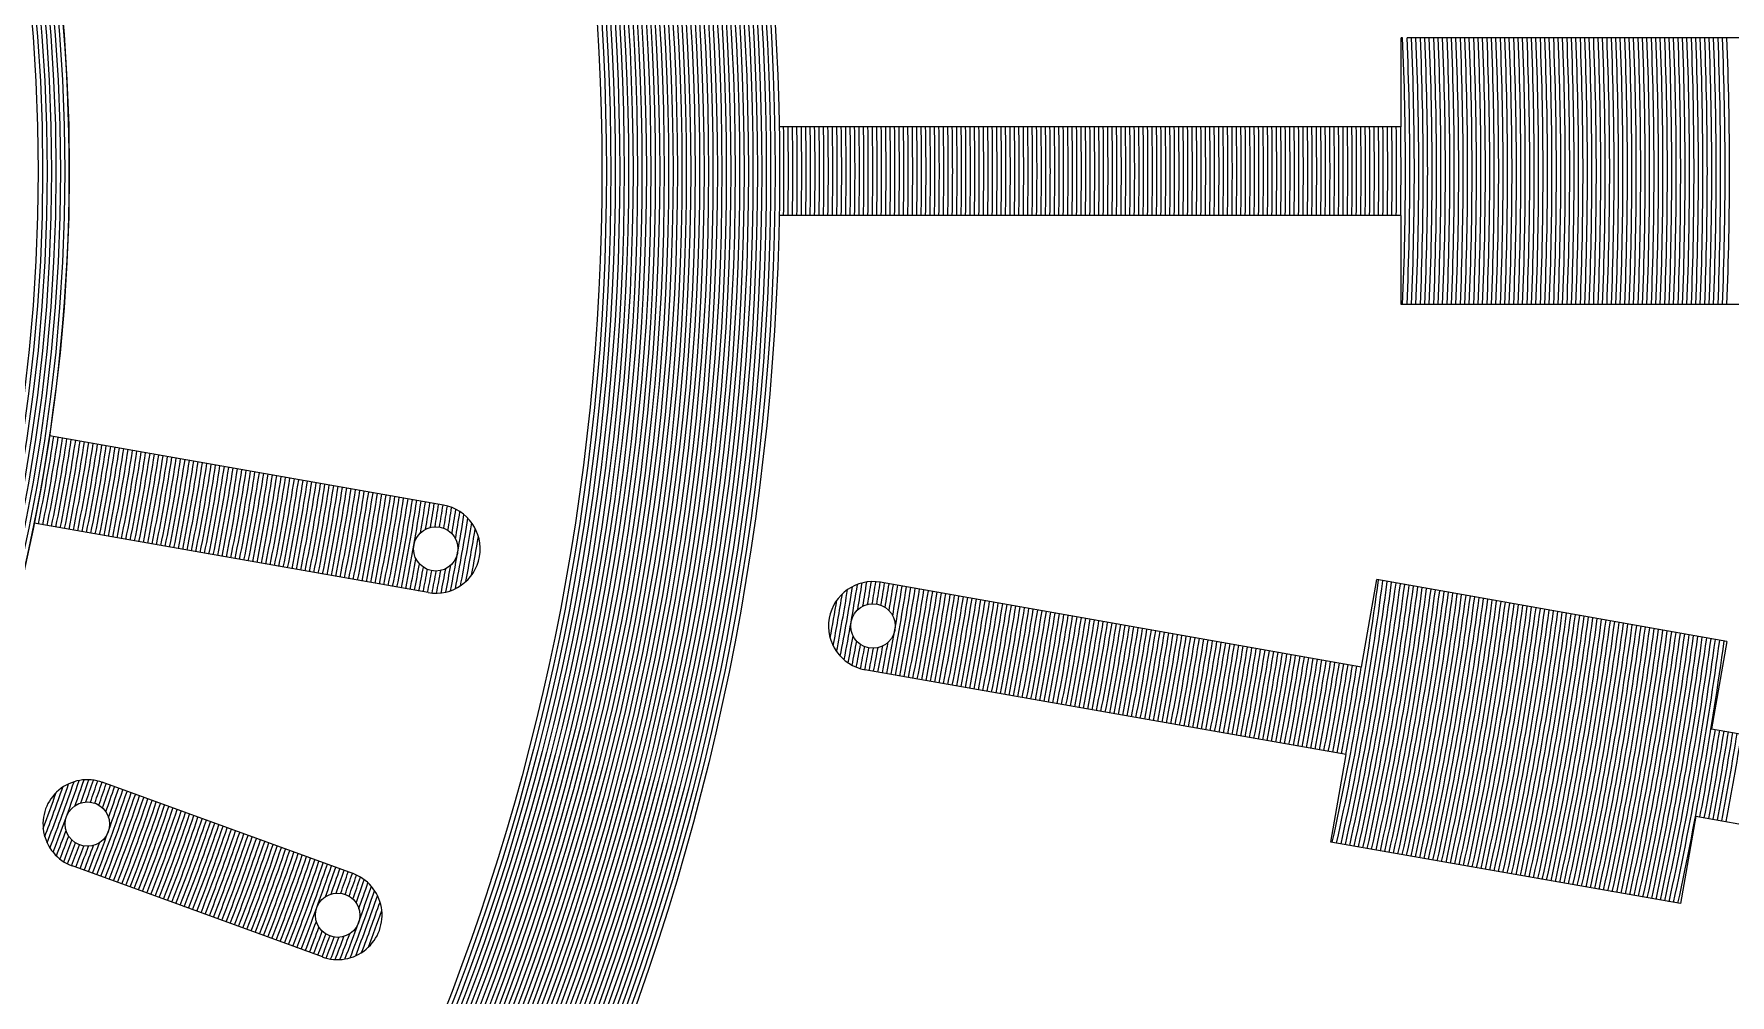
# Model space of a CAD drawing. Header units: millimetres. Extents: x 0 to 2404, y 0 to 1600.
# Drawn here: x 2198.93 to 2218.04, y 1475.45 to 1486.27 of the extents above; entities that cross this region are included whole.
import ezdxf

# ---------------------------------------------------------------- set-up
doc = ezdxf.new("R2010")
doc.units = ezdxf.units.MM

msp = doc.modelspace()

# ---------------------------------------------------------------- linework, layer by layer
for p, q in [((2214.333, 1485.229), (2214.333, 1486.229)), ((2214.351, 1486.229), (2214.333, 1486.229)), ((2218.333, 1486.229), (2214.401, 1486.229)), ((2214.333, 1485.229), (2207.329, 1485.229)), ((2214.333, 1484.229), (2207.329, 1484.229)), ((2214.333, 1483.229), (2214.333, 1484.229)), ((2218.333, 1483.229), (2214.333, 1483.229)), ((2203.548, 1480.967), (2199.11, 1481.75)), ((2203.374, 1479.983), (2198.937, 1480.765)), ((2213.888, 1479.144), (2208.468, 1480.1)), ((2213.888, 1479.144), (2214.062, 1480.129)), ((2218.001, 1479.434), (2214.062, 1480.129)), ((2218.001, 1479.434), (2217.828, 1478.45)), ((2213.715, 1478.159), (2208.294, 1479.115)), ((2217.828, 1478.45), (2222.749, 1477.582)), ((2213.541, 1477.174), (2213.715, 1478.159)), ((2202.527, 1476.82), (2199.702, 1477.848)), ((2217.654, 1477.465), (2217.48, 1476.48)), ((2217.654, 1477.465), (2222.575, 1476.597)), ((2217.48, 1476.48), (2213.541, 1477.174)), ((2202.185, 1475.88), (2199.36, 1476.908))]:
    msp.add_line(p, q)
for centre, radius in [((2179.333, 1484.729), 46), ((2179.333, 1484.729), 45.95), ((2179.333, 1484.729), 45.9), ((2179.333, 1484.729), 45.85), ((2179.333, 1484.729), 45.8), ((2179.333, 1484.729), 45.75), ((2179.333, 1484.729), 45.7), ((2179.333, 1484.729), 45.65), ((2179.333, 1484.729), 45.6), ((2179.333, 1484.729), 45.55), ((2179.333, 1484.729), 45.5), ((2179.333, 1484.729), 45.45), ((2179.333, 1484.729), 45.4), ((2179.333, 1484.729), 45.35), ((2179.333, 1484.729), 45.3), ((2179.333, 1484.729), 45.25), ((2179.333, 1484.729), 45.2), ((2179.333, 1484.729), 45.15), ((2179.333, 1484.729), 45.1), ((2179.333, 1484.729), 45.05), ((2179.333, 1484.729), 45), ((2179.333, 1484.729), 44.95), ((2179.333, 1484.729), 44.9), ((2179.333, 1484.729), 44.85), ((2179.333, 1484.729), 44.8), ((2179.333, 1484.729), 44.75), ((2179.333, 1484.729), 44.7), ((2179.333, 1484.729), 44.65), ((2179.333, 1484.729), 44.6), ((2179.333, 1484.729), 44.55), ((2179.333, 1484.729), 44.5), ((2179.333, 1484.729), 44.45), ((2179.333, 1484.729), 44.4), ((2179.333, 1484.729), 44.35), ((2179.333, 1484.729), 44.3), ((2179.333, 1484.729), 44.25), ((2179.333, 1484.729), 44.2), ((2179.333, 1484.729), 44.15), ((2179.333, 1484.729), 44.1), ((2179.333, 1484.729), 44.05), ((2179.333, 1484.729), 44), ((2179.333, 1484.729), 28), ((2179.333, 1484.729), 27.95), ((2179.333, 1484.729), 27.9), ((2179.333, 1484.729), 27.85), ((2179.333, 1484.729), 27.8), ((2179.333, 1484.729), 27.75), ((2179.333, 1484.729), 27.7), ((2179.333, 1484.729), 27.65), ((2179.333, 1484.729), 27.6), ((2179.333, 1484.729), 27.55), ((2179.333, 1484.729), 27.5), ((2179.333, 1484.729), 27.45), ((2179.333, 1484.729), 27.4), ((2179.333, 1484.729), 27.35), ((2179.333, 1484.729), 27.3), ((2179.333, 1484.729), 27.25), ((2179.333, 1484.729), 27.2), ((2179.333, 1484.729), 27.15), ((2179.333, 1484.729), 27.1), ((2179.333, 1484.729), 27.05), ((2179.333, 1484.729), 27), ((2179.333, 1484.729), 26.95), ((2179.333, 1484.729), 26.9), ((2179.333, 1484.729), 26.85), ((2179.333, 1484.729), 26.8), ((2179.333, 1484.729), 26.75), ((2179.333, 1484.729), 26.7), ((2179.333, 1484.729), 26.65), ((2179.333, 1484.729), 26.6), ((2179.333, 1484.729), 26.55), ((2179.333, 1484.729), 26.5), ((2179.333, 1484.729), 26.45), ((2179.333, 1484.729), 26.4), ((2179.333, 1484.729), 26.35), ((2179.333, 1484.729), 26.3), ((2179.333, 1484.729), 26.25), ((2179.333, 1484.729), 26.2), ((2179.333, 1484.729), 26.15), ((2179.333, 1484.729), 26.1), ((2179.333, 1484.729), 26.05), ((2179.333, 1484.729), 26), ((2179.333, 1484.729), 20), ((2179.333, 1484.729), 19.95), ((2179.333, 1484.729), 19.9), ((2179.333, 1484.729), 19.85), ((2179.333, 1484.729), 19.8), ((2179.333, 1484.729), 19.75), ((2179.333, 1484.729), 19.7), ((2179.333, 1484.729), 19.65), ((2203.461, 1480.475), 0.25), ((2208.385, 1479.607), 0.25), ((2199.537, 1477.376), 0.25), ((2202.356, 1476.35), 0.25)]:
    msp.add_circle(centre, radius)
for centre, radius, start, end in [((2179.333, 1484.729), 50, 108.2151, 71.6513), ((2179.333, 1484.729), 20, 141.4325, 138.5675), ((2179.333, 1484.729), 35.05, 357.5472, 2.4528), ((2179.333, 1484.729), 35.1, 357.5507, 2.4493), ((2179.333, 1484.729), 35.15, 357.5542, 2.4458), ((2179.333, 1484.729), 35.2, 357.5577, 2.4423), ((2179.333, 1484.729), 35.25, 357.5611, 2.4389), ((2179.333, 1484.729), 35.3, 357.5646, 2.4354), ((2179.333, 1484.729), 35.35, 357.568, 2.432), ((2179.333, 1484.729), 35.4, 357.5715, 2.4285), ((2179.333, 1484.729), 35.45, 357.5749, 2.4251), ((2179.333, 1484.729), 35.5, 357.5783, 2.4217), ((2179.333, 1484.729), 35.55, 357.5817, 2.4183), ((2179.333, 1484.729), 35.6, 357.5851, 2.4149), ((2179.333, 1484.729), 35.65, 357.5885, 2.4115), ((2179.333, 1484.729), 35.7, 357.5919, 2.4081), ((2179.333, 1484.729), 35.75, 357.5953, 2.4047), ((2179.333, 1484.729), 35.8, 357.5986, 2.4014), ((2179.333, 1484.729), 35.85, 357.602, 2.398), ((2179.333, 1484.729), 35.9, 357.6053, 2.3947), ((2179.333, 1484.729), 35.95, 357.6087, 2.3913), ((2179.333, 1484.729), 36, 357.612, 2.388), ((2179.333, 1484.729), 36.05, 357.6153, 2.3847), ((2179.333, 1484.729), 36.1, 357.6186, 2.3814), ((2179.333, 1484.729), 36.15, 357.6219, 2.3781), ((2179.333, 1484.729), 36.2, 357.6252, 2.3748), ((2179.333, 1484.729), 36.25, 357.6285, 2.3715), ((2179.333, 1484.729), 36.3, 357.6317, 2.3683), ((2179.333, 1484.729), 36.35, 357.635, 2.365), ((2179.333, 1484.729), 36.4, 357.6382, 2.3618), ((2179.333, 1484.729), 36.45, 357.6415, 2.3585), ((2179.333, 1484.729), 36.5, 357.6447, 2.3553), ((2179.333, 1484.729), 36.55, 357.6479, 2.3521), ((2179.333, 1484.729), 36.6, 357.6512, 2.3488), ((2179.333, 1484.729), 36.65, 357.6544, 2.3456), ((2179.333, 1484.729), 36.7, 357.6576, 2.3424), ((2179.333, 1484.729), 36.75, 357.6607, 2.3393), ((2179.333, 1484.729), 36.8, 357.6639, 2.3361), ((2179.333, 1484.729), 36.85, 357.6671, 2.3329), ((2179.333, 1484.729), 36.9, 357.6703, 2.3297), ((2179.333, 1484.729), 36.95, 357.6734, 2.3266), ((2179.333, 1484.729), 37, 357.6766, 2.3234), ((2179.333, 1484.729), 37.05, 357.6797, 2.3203), ((2179.333, 1484.729), 37.1, 357.6828, 2.3172), ((2179.333, 1484.729), 37.15, 357.6859, 2.3141), ((2179.333, 1484.729), 37.2, 357.6891, 2.3109), ((2179.333, 1484.729), 37.25, 357.6922, 2.3078), ((2179.333, 1484.729), 37.3, 357.6953, 2.3047), ((2179.333, 1484.729), 37.35, 357.6983, 2.3017), ((2179.333, 1484.729), 37.4, 357.7014, 2.2986), ((2179.333, 1484.729), 37.45, 357.7045, 2.2955), ((2179.333, 1484.729), 37.5, 357.7076, 2.2924), ((2179.333, 1484.729), 37.55, 357.7106, 2.2894), ((2179.333, 1484.729), 37.6, 357.7137, 2.2863), ((2179.333, 1484.729), 37.65, 357.7167, 2.2833), ((2179.333, 1484.729), 37.7, 357.7197, 2.2803), ((2179.333, 1484.729), 37.75, 357.7227, 2.2773), ((2179.333, 1484.729), 37.8, 357.7258, 2.2742), ((2179.333, 1484.729), 37.85, 357.7288, 2.2712), ((2179.333, 1484.729), 37.9, 357.7318, 2.2682), ((2179.333, 1484.729), 37.95, 357.7348, 2.2652), ((2179.333, 1484.729), 38, 357.7377, 2.2623), ((2179.333, 1484.729), 38.05, 357.7407, 2.2593), ((2179.333, 1484.729), 38.1, 357.7437, 2.2563), ((2179.333, 1484.729), 38.15, 357.7466, 2.2534), ((2179.333, 1484.729), 38.2, 357.7496, 2.2504), ((2179.333, 1484.729), 38.25, 357.7525, 2.2475), ((2179.333, 1484.729), 38.3, 357.7555, 2.2445), ((2179.333, 1484.729), 38.35, 357.7584, 2.2416), ((2179.333, 1484.729), 38.4, 357.7613, 2.2387), ((2179.333, 1484.729), 38.45, 357.7642, 2.2358), ((2179.333, 1484.729), 38.5, 357.7671, 2.2329), ((2179.333, 1484.729), 38.55, 357.77, 2.23), ((2179.333, 1484.729), 38.6, 357.7729, 2.2271), ((2179.333, 1484.729), 38.65, 357.7758, 2.2242), ((2179.333, 1484.729), 38.7, 357.7787, 2.2213), ((2179.333, 1484.729), 28.05, 358.9894, 1.0214), ((2179.333, 1484.729), 28.1, 358.9894, 1.0196), ((2179.333, 1484.729), 28.15, 358.9894, 1.0177), ((2179.333, 1484.729), 28.2, 358.9894, 1.0159), ((2179.333, 1484.729), 28.25, 358.9894, 1.0141), ((2179.333, 1484.729), 28.3, 358.9894, 1.0123), ((2179.333, 1484.729), 28.35, 358.9894, 1.0106), ((2179.333, 1484.729), 28.4, 358.9912, 1.0088), ((2179.333, 1484.729), 28.45, 358.993, 1.007), ((2179.333, 1484.729), 28.5, 358.9948, 1.0052), ((2179.333, 1484.729), 28.55, 358.9965, 1.0035), ((2179.333, 1484.729), 28.6, 358.9983, 1.0017), ((2179.333, 1484.729), 28.65, 359, 1), ((2179.333, 1484.729), 28.7, 359.0018, 0.9982), ((2179.333, 1484.729), 28.75, 359.0035, 0.9965), ((2179.333, 1484.729), 28.8, 359.0052, 0.9948), ((2179.333, 1484.729), 28.85, 359.007, 0.993), ((2179.333, 1484.729), 28.9, 359.0087, 0.9913), ((2179.333, 1484.729), 28.95, 359.0104, 0.9896), ((2179.333, 1484.729), 29, 359.0121, 0.9879), ((2179.333, 1484.729), 29.05, 359.0138, 0.9862), ((2179.333, 1484.729), 29.1, 359.0155, 0.9845), ((2179.333, 1484.729), 29.15, 359.0172, 0.9828), ((2179.333, 1484.729), 29.2, 359.0189, 0.9811), ((2179.333, 1484.729), 29.25, 359.0205, 0.9795), ((2179.333, 1484.729), 29.3, 359.0222, 0.9778), ((2179.333, 1484.729), 29.35, 359.0239, 0.9761), ((2179.333, 1484.729), 29.4, 359.0255, 0.9745), ((2179.333, 1484.729), 29.45, 359.0272, 0.9728), ((2179.333, 1484.729), 29.5, 359.0288, 0.9712), ((2179.333, 1484.729), 29.55, 359.0305, 0.9695), ((2179.333, 1484.729), 29.6, 359.0321, 0.9679), ((2179.333, 1484.729), 29.65, 359.0338, 0.9662), ((2179.333, 1484.729), 29.7, 359.0354, 0.9646), ((2179.333, 1484.729), 29.75, 359.037, 0.963), ((2179.333, 1484.729), 29.8, 359.0386, 0.9614), ((2179.333, 1484.729), 29.85, 359.0402, 0.9598), ((2179.333, 1484.729), 29.9, 359.0418, 0.9582), ((2179.333, 1484.729), 29.95, 359.0434, 0.9566), ((2179.333, 1484.729), 30, 359.045, 0.955), ((2179.333, 1484.729), 30.05, 359.0466, 0.9534), ((2179.333, 1484.729), 30.1, 359.0482, 0.9518), ((2179.333, 1484.729), 30.15, 359.0498, 0.9502), ((2179.333, 1484.729), 30.2, 359.0514, 0.9486), ((2179.333, 1484.729), 30.25, 359.0529, 0.9471), ((2179.333, 1484.729), 30.3, 359.0545, 0.9455), ((2179.333, 1484.729), 30.35, 359.056, 0.944), ((2179.333, 1484.729), 30.4, 359.0576, 0.9424), ((2179.333, 1484.729), 30.45, 359.0591, 0.9409), ((2179.333, 1484.729), 30.5, 359.0607, 0.9393), ((2179.333, 1484.729), 30.55, 359.0622, 0.9378), ((2179.333, 1484.729), 30.6, 359.0638, 0.9362), ((2179.333, 1484.729), 30.65, 359.0653, 0.9347), ((2179.333, 1484.729), 30.7, 359.0668, 0.9332), ((2179.333, 1484.729), 30.75, 359.0683, 0.9317), ((2179.333, 1484.729), 30.8, 359.0698, 0.9302), ((2179.333, 1484.729), 30.85, 359.0713, 0.9287), ((2179.333, 1484.729), 30.9, 359.0728, 0.9272), ((2179.333, 1484.729), 30.95, 359.0743, 0.9257), ((2179.333, 1484.729), 31, 359.0758, 0.9242), ((2179.333, 1484.729), 31.05, 359.0773, 0.9227), ((2179.333, 1484.729), 31.1, 359.0788, 0.9212), ((2179.333, 1484.729), 31.15, 359.0803, 0.9197), ((2179.333, 1484.729), 31.2, 359.0818, 0.9182), ((2179.333, 1484.729), 31.25, 359.0832, 0.9168), ((2179.333, 1484.729), 31.3, 359.0847, 0.9153), ((2179.333, 1484.729), 31.35, 359.0862, 0.9138), ((2179.333, 1484.729), 31.4, 359.0876, 0.9124), ((2179.333, 1484.729), 31.45, 359.0891, 0.9109), ((2179.333, 1484.729), 31.5, 359.0905, 0.9095), ((2179.333, 1484.729), 31.55, 359.0919, 0.9081), ((2179.333, 1484.729), 31.6, 359.0934, 0.9066), ((2179.333, 1484.729), 31.65, 359.0948, 0.9052), ((2179.333, 1484.729), 31.7, 359.0962, 0.9038), ((2179.333, 1484.729), 31.75, 359.0977, 0.9023), ((2179.333, 1484.729), 31.8, 359.0991, 0.9009), ((2179.333, 1484.729), 31.85, 359.1005, 0.8995), ((2179.333, 1484.729), 31.9, 359.1019, 0.8981), ((2179.333, 1484.729), 31.95, 359.1033, 0.8967), ((2179.333, 1484.729), 32, 359.1047, 0.8953), ((2179.333, 1484.729), 32.05, 359.1061, 0.8939), ((2179.333, 1484.729), 32.1, 359.1075, 0.8925), ((2179.333, 1484.729), 32.15, 359.1089, 0.8911), ((2179.333, 1484.729), 32.2, 359.1103, 0.8897), ((2179.333, 1484.729), 32.25, 359.1117, 0.8883), ((2179.333, 1484.729), 32.3, 359.113, 0.887), ((2179.333, 1484.729), 32.35, 359.1144, 0.8856), ((2179.333, 1484.729), 32.4, 359.1158, 0.8842), ((2179.333, 1484.729), 32.45, 359.1171, 0.8829), ((2179.333, 1484.729), 32.5, 359.1185, 0.8815), ((2179.333, 1484.729), 32.55, 359.1198, 0.8802), ((2179.333, 1484.729), 32.6, 359.1212, 0.8788), ((2179.333, 1484.729), 32.65, 359.1225, 0.8775), ((2179.333, 1484.729), 32.7, 359.1239, 0.8761), ((2179.333, 1484.729), 32.75, 359.1252, 0.8748), ((2179.333, 1484.729), 32.8, 359.1266, 0.8734), ((2179.333, 1484.729), 32.85, 359.1279, 0.8721), ((2179.333, 1484.729), 32.9, 359.1292, 0.8708), ((2179.333, 1484.729), 32.95, 359.1305, 0.8695), ((2179.333, 1484.729), 33, 359.1318, 0.8682), ((2179.333, 1484.729), 33.05, 359.1332, 0.8668), ((2179.333, 1484.729), 33.1, 359.1345, 0.8655), ((2179.333, 1484.729), 33.15, 359.1358, 0.8642), ((2179.333, 1484.729), 33.2, 359.1371, 0.8629), ((2179.333, 1484.729), 33.25, 359.1384, 0.8616), ((2179.333, 1484.729), 33.3, 359.1397, 0.8603), ((2179.333, 1484.729), 33.35, 359.141, 0.859), ((2179.333, 1484.729), 33.4, 359.1422, 0.8578), ((2179.333, 1484.729), 33.45, 359.1435, 0.8565), ((2179.333, 1484.729), 33.5, 359.1448, 0.8552), ((2179.333, 1484.729), 33.55, 359.1461, 0.8539), ((2179.333, 1484.729), 33.6, 359.1474, 0.8526), ((2179.333, 1484.729), 33.65, 359.1486, 0.8514), ((2179.333, 1484.729), 33.7, 359.1499, 0.8501), ((2179.333, 1484.729), 33.75, 359.1511, 0.8489), ((2179.333, 1484.729), 33.8, 359.1524, 0.8476), ((2179.333, 1484.729), 33.85, 359.1537, 0.8463), ((2179.333, 1484.729), 33.9, 359.1549, 0.8451), ((2179.333, 1484.729), 33.95, 359.1561, 0.8439), ((2179.333, 1484.729), 34, 359.1574, 0.8426), ((2179.333, 1484.729), 34.05, 359.1586, 0.8414), ((2179.333, 1484.729), 34.1, 359.1599, 0.8401), ((2179.333, 1484.729), 34.15, 359.1611, 0.8389), ((2179.333, 1484.729), 34.2, 359.1623, 0.8377), ((2179.333, 1484.729), 34.25, 359.1635, 0.8365), ((2179.333, 1484.729), 34.3, 359.1648, 0.8352), ((2179.333, 1484.729), 34.35, 359.166, 0.834), ((2179.333, 1484.729), 34.4, 359.1672, 0.8328), ((2179.333, 1484.729), 34.45, 359.1684, 0.8316), ((2179.333, 1484.729), 34.5, 359.1696, 0.8304), ((2179.333, 1484.729), 34.55, 359.1708, 0.8292), ((2179.333, 1484.729), 34.6, 359.172, 0.828), ((2179.333, 1484.729), 34.65, 359.1732, 0.8268), ((2179.333, 1484.729), 34.7, 359.1744, 0.8256), ((2179.333, 1484.729), 34.75, 359.1756, 0.8244), ((2179.333, 1484.729), 34.8, 359.1768, 0.8232), ((2179.333, 1484.729), 34.85, 359.1779, 0.8221), ((2179.333, 1484.729), 34.9, 359.1791, 0.8209), ((2179.333, 1484.729), 34.95, 359.1803, 0.8197), ((2179.333, 1484.729), 35, 359.1815, 0.8185), ((2179.333, 1484.729), 20.05, 348.571, 351.429), ((2179.333, 1484.729), 20.1, 348.5746, 351.4254), ((2179.333, 1484.729), 20.15, 348.5781, 351.4219), ((2179.333, 1484.729), 20.2, 348.5816, 351.4184), ((2179.333, 1484.729), 20.25, 348.5851, 351.4149), ((2179.333, 1484.729), 20.3, 348.5886, 351.4114), ((2179.333, 1484.729), 20.35, 348.5921, 351.4079), ((2179.333, 1484.729), 20.4, 348.5956, 351.4044), ((2179.333, 1484.729), 20.45, 348.599, 351.401), ((2179.333, 1484.729), 20.5, 348.6024, 351.3976), ((2179.333, 1484.729), 20.55, 348.6058, 351.3942), ((2179.333, 1484.729), 20.6, 348.6092, 351.3908), ((2179.333, 1484.729), 20.65, 348.6126, 351.3874), ((2179.333, 1484.729), 20.7, 348.6159, 351.3841), ((2179.333, 1484.729), 20.75, 348.6192, 351.3808), ((2179.333, 1484.729), 20.8, 348.6226, 351.3774), ((2179.333, 1484.729), 20.85, 348.6259, 351.3741), ((2179.333, 1484.729), 20.9, 348.6292, 351.3708), ((2179.333, 1484.729), 20.95, 348.6324, 351.3676), ((2179.333, 1484.729), 21, 348.6357, 351.3643), ((2179.333, 1484.729), 21.05, 348.6389, 351.3611), ((2179.333, 1484.729), 21.1, 348.6422, 351.3578), ((2179.333, 1484.729), 21.15, 348.6454, 351.3546), ((2179.333, 1484.729), 21.2, 348.6486, 351.3514), ((2179.333, 1484.729), 21.25, 348.6517, 351.3483), ((2179.333, 1484.729), 21.3, 348.6549, 351.3451), ((2179.333, 1484.729), 21.35, 348.6581, 351.3419), ((2179.333, 1484.729), 21.4, 348.6612, 351.3388), ((2179.333, 1484.729), 21.45, 348.6643, 351.3357), ((2179.333, 1484.729), 21.5, 348.6674, 351.3326), ((2179.333, 1484.729), 21.55, 348.6705, 351.3295), ((2179.333, 1484.729), 21.6, 348.6736, 351.3264), ((2179.333, 1484.729), 21.65, 348.6767, 351.3233), ((2179.333, 1484.729), 21.7, 348.6797, 351.3203), ((2179.333, 1484.729), 21.75, 348.6827, 351.3173), ((2179.333, 1484.729), 21.8, 348.6858, 351.3142), ((2179.333, 1484.729), 21.85, 348.6888, 351.3112), ((2179.333, 1484.729), 21.9, 348.6918, 351.3082), ((2179.333, 1484.729), 21.95, 348.6947, 351.3053), ((2179.333, 1484.729), 22, 348.6977, 351.3023), ((2179.333, 1484.729), 22.05, 348.7007, 351.2993), ((2179.333, 1484.729), 22.1, 348.7036, 351.2964), ((2179.333, 1484.729), 22.15, 348.7065, 351.2935), ((2179.333, 1484.729), 22.2, 348.7094, 351.2906), ((2179.333, 1484.729), 22.25, 348.7123, 351.2877), ((2179.333, 1484.729), 22.3, 348.7152, 351.2848), ((2179.333, 1484.729), 22.35, 348.7181, 351.2819), ((2179.333, 1484.729), 22.4, 348.721, 351.279), ((2179.333, 1484.729), 22.45, 348.7238, 351.2762), ((2179.333, 1484.729), 22.5, 348.7267, 351.2733), ((2179.333, 1484.729), 22.55, 348.7295, 351.2705), ((2179.333, 1484.729), 22.6, 348.7323, 351.2677), ((2179.333, 1484.729), 22.65, 348.7351, 351.2649), ((2179.333, 1484.729), 22.7, 348.7379, 351.2621), ((2179.333, 1484.729), 22.75, 348.7407, 351.2593), ((2179.333, 1484.729), 22.8, 348.7434, 351.2566), ((2179.333, 1484.729), 22.85, 348.7462, 351.2538), ((2179.333, 1484.729), 22.9, 348.7489, 351.2511), ((2179.333, 1484.729), 22.95, 348.7516, 351.2484), ((2179.333, 1484.729), 23, 348.7543, 351.2457), ((2179.333, 1484.729), 23.05, 348.757, 351.243), ((2179.333, 1484.729), 23.1, 348.7597, 351.2403), ((2179.333, 1484.729), 23.15, 348.7624, 351.2376), ((2179.333, 1484.729), 23.2, 348.7651, 351.2349), ((2179.333, 1484.729), 23.25, 348.7677, 351.2323), ((2179.333, 1484.729), 23.3, 348.7704, 351.2296), ((2179.333, 1484.729), 23.35, 348.773, 351.227), ((2179.333, 1484.729), 23.4, 348.7756, 351.2244), ((2179.333, 1484.729), 23.45, 348.7782, 351.2218), ((2179.333, 1484.729), 23.5, 348.7808, 351.2192), ((2179.333, 1484.729), 23.55, 348.7834, 351.2166), ((2179.333, 1484.729), 23.6, 348.786, 351.214), ((2179.333, 1484.729), 23.65, 348.7886, 351.2114), ((2179.333, 1484.729), 23.7, 348.7911, 351.2089), ((2179.333, 1484.729), 23.75, 348.7937, 351.2063), ((2179.333, 1484.729), 23.8, 348.7962, 351.2038), ((2179.333, 1484.729), 23.85, 348.7987, 351.2013), ((2179.333, 1484.729), 23.9, 348.8013, 351.1987), ((2179.333, 1484.729), 23.95, 348.8038, 351.1962), ((2179.333, 1484.729), 24, 348.8063, 351.1937), ((2179.333, 1484.729), 24.05, 348.8087, 351.1913), ((2179.333, 1484.729), 24.1, 348.8112, 351.1888), ((2179.333, 1484.729), 24.15, 348.8137, 351.1863), ((2179.333, 1484.729), 24.2, 348.8161, 351.1839), ((2179.333, 1484.729), 24.25, 348.8186, 351.1814), ((2179.333, 1484.729), 24.3, 350.3522, 351.179), ((2179.333, 1484.729), 24.35, 350.4692, 351.1766), ((2203.461, 1480.475), 0.5, 260, 80), ((2179.333, 1484.729), 24.4, 350.5369, 351.1742), ((2179.333, 1484.729), 24.45, 350.5734, 351.1718), ((2179.333, 1484.729), 24.5, 350.5847, 351.1694), ((2179.333, 1484.729), 24.55, 350.5723, 351.1623), ((2179.333, 1484.729), 24.6, 350.5348, 351.1434), ((2179.333, 1484.729), 24.75, 348.9925, 351.0075), ((2179.333, 1484.729), 24.65, 350.4663, 351.1121), ((2179.333, 1484.729), 24.8, 349.0702, 350.9298), ((2179.333, 1484.729), 24.7, 350.3494, 351.0674), ((2179.333, 1484.729), 24.85, 349.1708, 350.8292), ((2179.333, 1484.729), 24.9, 349.3041, 350.6959), ((2179.333, 1484.729), 24.95, 349.4949, 350.5051), ((2179.333, 1484.729), 24.3, 348.821, 349.6478), ((2179.333, 1484.729), 24.35, 348.8234, 349.5308), ((2179.333, 1484.729), 24.4, 348.8258, 349.4631), ((2179.333, 1484.729), 24.45, 348.8282, 349.4266), ((2179.333, 1484.729), 24.5, 348.8306, 349.4153), ((2179.333, 1484.729), 24.55, 348.8377, 349.4277), ((2179.333, 1484.729), 24.6, 348.8566, 349.4652), ((2179.333, 1484.729), 24.65, 348.8879, 349.5337), ((2179.333, 1484.729), 24.7, 348.9326, 349.6506), ((2208.385, 1479.607), 0.5, 80, 260), ((2179.333, 1484.729), 29.15, 349.3023, 350.6977), ((2179.333, 1484.729), 29.2, 349.2191, 350.7809), ((2179.333, 1484.729), 29.25, 349.1554, 350.8446), ((2179.333, 1484.729), 29.3, 350.2923, 350.8931), ((2179.333, 1484.729), 29.35, 350.3894, 350.9288), ((2179.333, 1484.729), 29.4, 350.4458, 350.9531), ((2179.333, 1484.729), 29.45, 350.4762, 350.9671), ((2179.333, 1484.729), 29.5, 350.4856, 350.9712), ((2179.333, 1484.729), 29.55, 350.4753, 350.9695), ((2179.333, 1484.729), 29.6, 350.4443, 350.9679), ((2179.333, 1484.729), 29.75, 349.037, 350.963), ((2179.333, 1484.729), 29.65, 350.3875, 350.9662), ((2179.333, 1484.729), 29.8, 349.0386, 350.9614), ((2179.333, 1484.729), 29.7, 350.2904, 350.9646), ((2179.333, 1484.729), 29.85, 349.0402, 350.9598), ((2179.333, 1484.729), 29.9, 349.0418, 350.9582), ((2179.333, 1484.729), 29.95, 349.0434, 350.9566), ((2179.333, 1484.729), 30, 349.045, 350.955), ((2179.333, 1484.729), 30.05, 349.0466, 350.9534), ((2179.333, 1484.729), 35.05, 347.5472, 352.4528), ((2179.333, 1484.729), 35.1, 347.5507, 352.4493), ((2179.333, 1484.729), 35.15, 347.5542, 352.4458), ((2179.333, 1484.729), 35.2, 347.5577, 352.4423), ((2179.333, 1484.729), 35.25, 347.5611, 352.4389), ((2179.333, 1484.729), 35.3, 347.5646, 352.4354), ((2179.333, 1484.729), 35.35, 347.568, 352.432), ((2179.333, 1484.729), 35.4, 347.5715, 352.4285), ((2179.333, 1484.729), 35.45, 347.5749, 352.4251), ((2179.333, 1484.729), 35.5, 347.5783, 352.4217), ((2179.333, 1484.729), 35.55, 347.5817, 352.4183), ((2179.333, 1484.729), 35.6, 347.5851, 352.4149), ((2179.333, 1484.729), 35.65, 347.5885, 352.4115), ((2179.333, 1484.729), 35.7, 347.5919, 352.4081), ((2179.333, 1484.729), 35.75, 347.5953, 352.4047), ((2179.333, 1484.729), 29.05, 349.5734, 350.4266), ((2179.333, 1484.729), 29.1, 349.4133, 350.5867), ((2179.333, 1484.729), 30.1, 349.0482, 350.9518), ((2179.333, 1484.729), 30.15, 349.0498, 350.9502), ((2179.333, 1484.729), 30.2, 349.0514, 350.9486), ((2179.333, 1484.729), 30.25, 349.0529, 350.9471), ((2179.333, 1484.729), 30.3, 349.0545, 350.9455), ((2179.333, 1484.729), 30.35, 349.056, 350.944), ((2179.333, 1484.729), 30.4, 349.0576, 350.9424), ((2179.333, 1484.729), 30.45, 349.0591, 350.9409), ((2179.333, 1484.729), 30.5, 349.0607, 350.9393), ((2179.333, 1484.729), 30.55, 349.0622, 350.9378), ((2179.333, 1484.729), 30.6, 349.0638, 350.9362), ((2179.333, 1484.729), 30.65, 349.0653, 350.9347), ((2179.333, 1484.729), 30.7, 349.0668, 350.9332), ((2179.333, 1484.729), 30.75, 349.0683, 350.9317), ((2179.333, 1484.729), 30.8, 349.0698, 350.9302), ((2179.333, 1484.729), 30.85, 349.0713, 350.9287), ((2179.333, 1484.729), 30.9, 349.0728, 350.9272), ((2179.333, 1484.729), 30.95, 349.0743, 350.9257), ((2179.333, 1484.729), 31, 349.0758, 350.9242), ((2179.333, 1484.729), 31.05, 349.0773, 350.9227), ((2179.333, 1484.729), 31.1, 349.0788, 350.9212), ((2179.333, 1484.729), 31.15, 349.0803, 350.9197), ((2179.333, 1484.729), 35.8, 347.5986, 352.4014), ((2179.333, 1484.729), 35.85, 347.602, 352.398), ((2179.333, 1484.729), 35.9, 347.6053, 352.3947), ((2179.333, 1484.729), 35.95, 347.6087, 352.3913), ((2179.333, 1484.729), 36, 347.612, 352.388), ((2179.333, 1484.729), 36.05, 347.6153, 352.3847), ((2179.333, 1484.729), 36.1, 347.6186, 352.3814), ((2179.333, 1484.729), 36.15, 347.6219, 352.3781), ((2179.333, 1484.729), 36.2, 347.6252, 352.3748), ((2179.333, 1484.729), 36.25, 347.6285, 352.3715), ((2179.333, 1484.729), 36.3, 347.6317, 352.3683), ((2179.333, 1484.729), 36.35, 347.635, 352.365), ((2179.333, 1484.729), 36.4, 347.6382, 352.3618), ((2179.333, 1484.729), 36.45, 347.6415, 352.3585), ((2179.333, 1484.729), 36.5, 347.6447, 352.3553), ((2179.333, 1484.729), 36.55, 347.6479, 352.3521), ((2179.333, 1484.729), 36.6, 347.6512, 352.3488), ((2179.333, 1484.729), 36.65, 347.6544, 352.3456), ((2179.333, 1484.729), 36.7, 347.6576, 352.3424), ((2179.333, 1484.729), 36.75, 347.6607, 352.3393), ((2179.333, 1484.729), 36.8, 347.6639, 352.3361), ((2179.333, 1484.729), 36.85, 347.6671, 352.3329), ((2179.333, 1484.729), 31.2, 349.0818, 350.9182), ((2179.333, 1484.729), 31.25, 349.0832, 350.9168), ((2179.333, 1484.729), 31.3, 349.0847, 350.9153), ((2179.333, 1484.729), 31.35, 349.0862, 350.9138), ((2179.333, 1484.729), 31.4, 349.0876, 350.9124), ((2179.333, 1484.729), 31.45, 349.0891, 350.9109), ((2179.333, 1484.729), 31.5, 349.0905, 350.9095), ((2179.333, 1484.729), 31.55, 349.0919, 350.9081), ((2179.333, 1484.729), 31.6, 349.0934, 350.9066), ((2179.333, 1484.729), 31.65, 349.0948, 350.9052), ((2179.333, 1484.729), 31.7, 349.0962, 350.9038), ((2179.333, 1484.729), 31.75, 349.0977, 350.9023), ((2179.333, 1484.729), 31.8, 349.0991, 350.9009), ((2179.333, 1484.729), 31.85, 349.1005, 350.8995), ((2179.333, 1484.729), 31.9, 349.1019, 350.8981), ((2179.333, 1484.729), 31.95, 349.1033, 350.8967), ((2179.333, 1484.729), 32, 349.1047, 350.8953), ((2179.333, 1484.729), 32.05, 349.1061, 350.8939), ((2179.333, 1484.729), 32.1, 349.1075, 350.8925), ((2179.333, 1484.729), 32.15, 349.1089, 350.8911), ((2179.333, 1484.729), 32.2, 349.1103, 350.8897), ((2179.333, 1484.729), 32.25, 349.1117, 350.8883), ((2179.333, 1484.729), 36.9, 347.6703, 352.3297), ((2179.333, 1484.729), 36.95, 347.6734, 352.3266), ((2179.333, 1484.729), 37, 347.6766, 352.3234), ((2179.333, 1484.729), 37.05, 347.6797, 352.3203), ((2179.333, 1484.729), 37.1, 347.6828, 352.3172), ((2179.333, 1484.729), 37.15, 347.6859, 352.3141), ((2179.333, 1484.729), 37.2, 347.6891, 352.3109), ((2179.333, 1484.729), 37.25, 347.6922, 352.3078), ((2179.333, 1484.729), 37.3, 347.6953, 352.3047), ((2179.333, 1484.729), 37.35, 347.6983, 352.3017), ((2179.333, 1484.729), 37.4, 347.7014, 352.2986), ((2179.333, 1484.729), 37.45, 347.7045, 352.2955), ((2179.333, 1484.729), 37.5, 347.7076, 352.2924), ((2179.333, 1484.729), 37.55, 347.7106, 352.2894), ((2179.333, 1484.729), 37.6, 347.7137, 352.2863), ((2179.333, 1484.729), 37.65, 347.7167, 352.2833), ((2179.333, 1484.729), 37.7, 347.7197, 352.2803), ((2179.333, 1484.729), 37.75, 347.7227, 352.2773), ((2179.333, 1484.729), 37.8, 347.7258, 352.2742), ((2179.333, 1484.729), 37.85, 347.7288, 352.2712), ((2179.333, 1484.729), 37.9, 347.7318, 352.2682), ((2179.333, 1484.729), 37.95, 347.7348, 352.2652), ((2179.333, 1484.729), 29.3, 349.1069, 349.7077), ((2179.333, 1484.729), 29.35, 349.0712, 349.6106), ((2179.333, 1484.729), 32.3, 349.113, 350.887), ((2179.333, 1484.729), 32.35, 349.1144, 350.8856), ((2179.333, 1484.729), 32.4, 349.1158, 350.8842), ((2179.333, 1484.729), 32.45, 349.1171, 350.8829), ((2179.333, 1484.729), 32.5, 349.1185, 350.8815), ((2179.333, 1484.729), 32.55, 349.1198, 350.8802), ((2179.333, 1484.729), 32.6, 349.1212, 350.8788), ((2179.333, 1484.729), 32.65, 349.1225, 350.8775), ((2179.333, 1484.729), 32.7, 349.1239, 350.8761), ((2179.333, 1484.729), 32.75, 349.1252, 350.8748), ((2179.333, 1484.729), 32.8, 349.1266, 350.8734), ((2179.333, 1484.729), 32.85, 349.1279, 350.8721), ((2179.333, 1484.729), 32.9, 349.1292, 350.8708), ((2179.333, 1484.729), 32.95, 349.1305, 350.8695), ((2179.333, 1484.729), 33, 349.1318, 350.8682), ((2179.333, 1484.729), 33.05, 349.1332, 350.8668), ((2179.333, 1484.729), 33.1, 349.1345, 350.8655), ((2179.333, 1484.729), 33.15, 349.1358, 350.8642), ((2179.333, 1484.729), 33.2, 349.1371, 350.8629), ((2179.333, 1484.729), 33.25, 349.1384, 350.8616), ((2179.333, 1484.729), 33.3, 349.1397, 350.8603), ((2179.333, 1484.729), 33.35, 349.141, 350.859), ((2179.333, 1484.729), 38, 347.7377, 352.2623), ((2179.333, 1484.729), 38.05, 347.7407, 352.2593), ((2179.333, 1484.729), 38.1, 347.7437, 352.2563), ((2179.333, 1484.729), 38.15, 347.7466, 352.2534), ((2179.333, 1484.729), 38.2, 347.7496, 352.2504), ((2179.333, 1484.729), 38.25, 347.7525, 352.2475), ((2179.333, 1484.729), 38.3, 347.7555, 352.2445), ((2179.333, 1484.729), 38.35, 347.7584, 352.2416), ((2179.333, 1484.729), 38.4, 347.7613, 352.2387), ((2179.333, 1484.729), 38.45, 347.7642, 352.2358), ((2179.333, 1484.729), 38.5, 347.7671, 352.2329), ((2179.333, 1484.729), 38.55, 347.77, 352.23), ((2179.333, 1484.729), 38.6, 347.7729, 352.2271), ((2179.333, 1484.729), 38.65, 347.7758, 352.2242), ((2179.333, 1484.729), 38.7, 347.7787, 352.2213), ((2179.333, 1484.729), 38.75, 347.7815, 352.2185), ((2179.333, 1484.729), 38.8, 347.7844, 352.2156), ((2179.333, 1484.729), 38.85, 347.7873, 352.2127), ((2179.333, 1484.729), 38.9, 347.7901, 352.2099), ((2179.333, 1484.729), 38.95, 347.7929, 352.2071), ((2179.333, 1484.729), 39, 347.7958, 352.2042), ((2179.333, 1484.729), 29.4, 349.0469, 349.5542), ((2179.333, 1484.729), 29.45, 349.0329, 349.5238), ((2179.333, 1484.729), 29.5, 349.0288, 349.5144), ((2179.333, 1484.729), 29.55, 349.0305, 349.5247), ((2179.333, 1484.729), 29.6, 349.0321, 349.5557), ((2179.333, 1484.729), 29.65, 349.0338, 349.6125), ((2179.333, 1484.729), 29.7, 349.0354, 349.7096), ((2179.333, 1484.729), 33.4, 349.1422, 350.8578), ((2179.333, 1484.729), 33.45, 349.1435, 350.8565), ((2179.333, 1484.729), 33.5, 349.1448, 350.8552), ((2179.333, 1484.729), 33.55, 349.1461, 350.8539), ((2179.333, 1484.729), 33.6, 349.1474, 350.8526), ((2179.333, 1484.729), 33.65, 349.1486, 350.8514), ((2179.333, 1484.729), 33.7, 349.1499, 350.8501), ((2179.333, 1484.729), 33.75, 349.1511, 350.8489), ((2179.333, 1484.729), 33.8, 349.1524, 350.8476), ((2179.333, 1484.729), 33.85, 349.1537, 350.8463), ((2179.333, 1484.729), 33.9, 349.1549, 350.8451), ((2179.333, 1484.729), 33.95, 349.1561, 350.8439), ((2179.333, 1484.729), 34, 349.1574, 350.8426), ((2179.333, 1484.729), 34.05, 349.1586, 350.8414), ((2179.333, 1484.729), 34.1, 349.1599, 350.8401), ((2179.333, 1484.729), 34.15, 349.1611, 350.8389), ((2179.333, 1484.729), 34.2, 349.1623, 350.8377), ((2179.333, 1484.729), 34.25, 349.1635, 350.8365), ((2179.333, 1484.729), 34.3, 349.1648, 350.8352), ((2179.333, 1484.729), 34.35, 349.166, 350.834), ((2179.333, 1484.729), 34.4, 349.1672, 350.8328), ((2179.333, 1484.729), 34.45, 349.1684, 350.8316), ((2179.333, 1484.729), 34.5, 349.1696, 350.8304), ((2179.333, 1484.729), 34.55, 349.1708, 350.8292), ((2179.333, 1484.729), 34.6, 349.172, 350.828), ((2179.333, 1484.729), 34.65, 349.1732, 350.8268), ((2179.333, 1484.729), 34.7, 349.1744, 350.8256), ((2179.333, 1484.729), 34.75, 349.1756, 350.8244), ((2179.333, 1484.729), 34.8, 349.1768, 350.8232), ((2179.333, 1484.729), 34.85, 349.1779, 350.8221), ((2179.333, 1484.729), 34.9, 349.1791, 350.8209), ((2179.333, 1484.729), 34.95, 349.1803, 350.8197), ((2179.333, 1484.729), 35, 349.1803, 350.8197), ((2179.333, 1484.729), 39.05, 349.2664, 350.7336), ((2179.333, 1484.729), 39.1, 349.2673, 350.7327), ((2179.333, 1484.729), 39.15, 349.2682, 350.7318), ((2179.333, 1484.729), 39.2, 349.2692, 350.7308), ((2179.333, 1484.729), 39.25, 349.2701, 350.7299), ((2179.333, 1484.729), 39.3, 349.271, 350.729), ((2179.333, 1484.729), 39.35, 349.272, 350.728), ((2199.537, 1477.376), 0.5, 70, 250), ((2179.333, 1484.729), 21.05, 339.413, 340.587), ((2179.333, 1484.729), 21.1, 339.193, 340.807), ((2179.333, 1484.729), 21.15, 339.0406, 340.9594), ((2179.333, 1484.729), 21.2, 338.9265, 341.0735), ((2179.333, 1484.729), 21.25, 338.8393, 341.1607), ((2179.333, 1484.729), 21.3, 340.4016, 341.227), ((2179.333, 1484.729), 21.35, 340.5349, 341.2756), ((2179.333, 1484.729), 21.4, 340.612, 341.3086), ((2179.333, 1484.729), 21.45, 340.6535, 341.3274), ((2179.333, 1484.729), 21.75, 338.6827, 341.3173), ((2179.333, 1484.729), 21.5, 340.6662, 341.3326), ((2179.333, 1484.729), 21.8, 338.6858, 341.3142), ((2179.333, 1484.729), 21.55, 340.652, 341.3295), ((2179.333, 1484.729), 21.85, 338.6888, 341.3112), ((2179.333, 1484.729), 21.6, 340.6092, 341.3264), ((2179.333, 1484.729), 21.9, 338.6918, 341.3082), ((2179.333, 1484.729), 21.65, 340.5311, 341.3233), ((2179.333, 1484.729), 21.7, 340.3979, 341.3203), ((2179.333, 1484.729), 21.95, 338.6947, 341.3053), ((2179.333, 1484.729), 22, 338.6977, 341.3023), ((2179.333, 1484.729), 22.05, 338.7007, 341.2993), ((2179.333, 1484.729), 22.1, 338.7036, 341.2964), ((2179.333, 1484.729), 22.15, 338.7065, 341.2935), ((2179.333, 1484.729), 22.2, 338.7094, 341.2906), ((2179.333, 1484.729), 22.25, 338.7123, 341.2877), ((2179.333, 1484.729), 22.3, 338.7152, 341.2848), ((2179.333, 1484.729), 22.35, 338.7181, 341.2819), ((2179.333, 1484.729), 22.4, 338.721, 341.279), ((2179.333, 1484.729), 22.45, 338.7238, 341.2762), ((2179.333, 1484.729), 22.5, 338.7267, 341.2733), ((2179.333, 1484.729), 22.55, 338.7295, 341.2705), ((2179.333, 1484.729), 22.6, 338.7323, 341.2677), ((2179.333, 1484.729), 22.65, 338.7351, 341.2649), ((2179.333, 1484.729), 22.7, 338.7379, 341.2621), ((2179.333, 1484.729), 22.75, 338.7407, 341.2593), ((2179.333, 1484.729), 22.8, 338.7434, 341.2566), ((2179.333, 1484.729), 22.85, 338.7462, 341.2538), ((2179.333, 1484.729), 22.9, 338.7489, 341.2511), ((2179.333, 1484.729), 22.95, 338.7516, 341.2484), ((2179.333, 1484.729), 23, 338.7543, 341.2457), ((2179.333, 1484.729), 21.3, 338.773, 339.5984), ((2179.333, 1484.729), 21.35, 338.7244, 339.4651), ((2179.333, 1484.729), 21.4, 338.6914, 339.388), ((2179.333, 1484.729), 21.45, 338.6726, 339.3465), ((2179.333, 1484.729), 21.5, 338.6674, 339.3338), ((2179.333, 1484.729), 21.65, 338.6767, 339.4689), ((2179.333, 1484.729), 21.7, 338.6797, 339.6021), ((2179.333, 1484.729), 23.05, 338.757, 341.243), ((2179.333, 1484.729), 23.1, 338.7597, 341.2403), ((2179.333, 1484.729), 23.15, 338.7624, 341.2376), ((2179.333, 1484.729), 23.2, 338.7651, 341.2349), ((2179.333, 1484.729), 23.25, 338.7677, 341.2323), ((2179.333, 1484.729), 23.3, 338.7704, 341.2296), ((2179.333, 1484.729), 23.35, 338.773, 341.227), ((2179.333, 1484.729), 23.4, 338.7756, 341.2244), ((2179.333, 1484.729), 23.45, 338.7782, 341.2218), ((2179.333, 1484.729), 23.5, 338.7808, 341.2192), ((2179.333, 1484.729), 23.55, 338.7834, 341.2166), ((2179.333, 1484.729), 21.55, 338.6705, 339.348), ((2179.333, 1484.729), 21.6, 338.6736, 339.3908), ((2179.333, 1484.729), 23.6, 338.786, 341.214), ((2179.333, 1484.729), 23.65, 338.7886, 341.2114), ((2179.333, 1484.729), 23.7, 338.7911, 341.2089), ((2179.333, 1484.729), 23.75, 338.7937, 341.2063), ((2179.333, 1484.729), 23.8, 338.7962, 341.2038), ((2179.333, 1484.729), 23.85, 338.7987, 341.2013), ((2179.333, 1484.729), 23.9, 338.8013, 341.1987), ((2179.333, 1484.729), 23.95, 338.8038, 341.1962), ((2179.333, 1484.729), 24, 338.8063, 341.1937), ((2179.333, 1484.729), 24.05, 338.8087, 341.1913), ((2179.333, 1484.729), 24.1, 338.8112, 341.1888), ((2179.333, 1484.729), 24.15, 338.8137, 341.1863), ((2179.333, 1484.729), 24.2, 338.8161, 341.1839), ((2179.333, 1484.729), 24.25, 338.8186, 341.1814), ((2202.356, 1476.35), 0.5, 249.4153, 70.5847), ((2179.333, 1484.729), 24.3, 340.3522, 341.179), ((2179.333, 1484.729), 24.35, 340.4692, 341.1766), ((2179.333, 1484.729), 24.4, 340.5369, 341.1742), ((2179.333, 1484.729), 24.45, 340.5734, 341.1718), ((2179.333, 1484.729), 24.5, 340.5847, 341.1694), ((2179.333, 1484.729), 24.55, 340.5723, 341.1623), ((2179.333, 1484.729), 24.6, 340.5348, 341.1434), ((2179.333, 1484.729), 24.75, 338.9925, 341.0075), ((2179.333, 1484.729), 24.8, 339.0702, 340.9298), ((2179.333, 1484.729), 24.85, 339.1708, 340.8292), ((2179.333, 1484.729), 24.65, 340.4663, 341.1121), ((2179.333, 1484.729), 24.7, 340.3494, 341.0674), ((2179.333, 1484.729), 24.9, 339.3041, 340.6959), ((2179.333, 1484.729), 24.95, 339.4949, 340.5051), ((2179.333, 1484.729), 24.3, 338.821, 339.6478), ((2179.333, 1484.729), 24.35, 338.8234, 339.5308), ((2179.333, 1484.729), 24.4, 338.8258, 339.4631), ((2179.333, 1484.729), 24.45, 338.8282, 339.4266), ((2179.333, 1484.729), 24.5, 338.8306, 339.4153), ((2179.333, 1484.729), 24.55, 338.8377, 339.4277), ((2179.333, 1484.729), 24.6, 338.8566, 339.4652), ((2179.333, 1484.729), 24.65, 338.8879, 339.5337), ((2179.333, 1484.729), 24.7, 338.9326, 339.6506)]:
    msp.add_arc(centre, radius, start, end)

doc.saveas('drawing.dxf')
